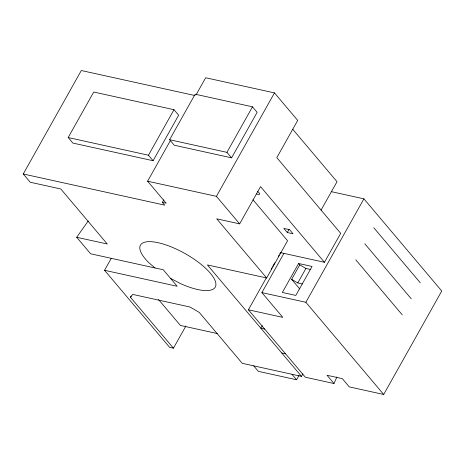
<?xml version="1.0" encoding="UTF-8"?>
<svg xmlns="http://www.w3.org/2000/svg" width="465" height="465" viewBox="0 0 465 465"><rect width="100%" height="100%" fill="white"/><g stroke="black" fill="none" stroke-linecap="round" stroke-linejoin="round"><path stroke-width="0.7" d="M266.34 277.838L248.403 309.8L305.325 377.214L333.998 383.526L336.893 376.981M88.245 220.962L76.684 237.272L107.27 244.009L60.805 188.976L30.219 182.239L23.25 173.986L81.305 70.529L195.172 95.598M68.175 137.553L93.721 92.029L173.997 109.705L178.647 115.21L153.101 160.727L72.819 143.057L68.175 137.553L148.457 155.223L153.101 160.727M148.457 155.223L173.997 109.705M169.597 139.721L195.143 94.197L252.483 106.822L257.133 112.327L231.587 157.844L174.241 145.22L169.597 139.721L226.937 152.346L231.587 157.844M163.79 199.851L162.372 202.374L166.197 203.217L147.608 181.205L170.266 140.831M196.108 94.779L205.664 77.748L274.478 92.895L297.71 120.412L276.809 157.658L340.7 233.325L324.442 262.295L280.36 252.588M185.907 325.965L173.439 348.18L169.615 347.338L104.561 270.293L111.28 258.319M173.439 348.18L130.456 297.275L131.153 296.036M226.937 152.346L252.483 106.822M324.442 262.295L260.551 186.622L239.655 223.868L216.423 196.352L274.478 92.895M287.289 232.517L283.801 228.391L289.538 229.652L293.02 233.779L287.289 232.517L289.032 229.414M271.264 269.066L271.967 267.811M272.67 266.561L274.78 262.801M278.303 256.529L279.006 255.273M279.709 254.018L280.412 252.762M302.918 373.848L301.5 376.377L207.413 264.934L266.666 277.977L287.568 240.736L253.024 199.822M248.403 309.8L282.813 317.374L261.9 292.613L283.853 253.501M321.071 210.116L337.015 181.71L292.712 129.241M262.26 325.703L260.848 328.22L264.666 329.063M298.6 263.492L282.342 292.462L295.804 295.426L312.056 266.457L298.6 263.492L299.762 264.87L305.906 268.462L310.428 269.456M299.716 288.922L291.636 279.355L299.762 264.87M291.636 279.355L297.78 282.947L305.906 268.462M363.921 198.834L441.75 291.014L383.695 394.471L305.865 302.291L363.921 198.834L331.446 191.685M253.716 365.856L258.366 371.355L296.589 379.771L299.065 375.365M130.456 297.275L132.705 294.409L190.051 307.034L199.27 312.422L242.248 363.328L301.5 376.377M147.608 181.205L216.423 196.352M23.25 173.986L164.697 205.129L162.372 202.374M239.655 223.868L216.713 218.817L266.666 277.977M297.78 282.947L302.302 283.941M261.9 292.613L305.865 302.291M104.561 270.293L177.2 286.283L163.256 269.776L90.623 253.785L76.684 237.272M217.289 333.55L180.403 325.43L158.565 299.565M281.755 352.987L285.58 353.824M383.695 394.471L349.291 386.892L342.316 378.638L327.029 375.272L333.998 383.526M170.481 278.332L180.711 283.714A42.873 14.45 29.3 0 0 214.388 279.081A42.873 14.45 29.3 0 0 159.832 243.114A42.873 14.45 29.3 0 0 148.841 262.702L155.048 267.968M373.796 227.751L420.261 282.784M364.798 243.788L411.263 298.821M355.801 259.825L402.266 314.857M291.944 374.273L296.589 379.771M257.389 191.353A4.034 1.36 29.3 0 1 259.656 194.039A4.034 1.36 29.3 0 1 256.645 193.94"/></g></svg>
